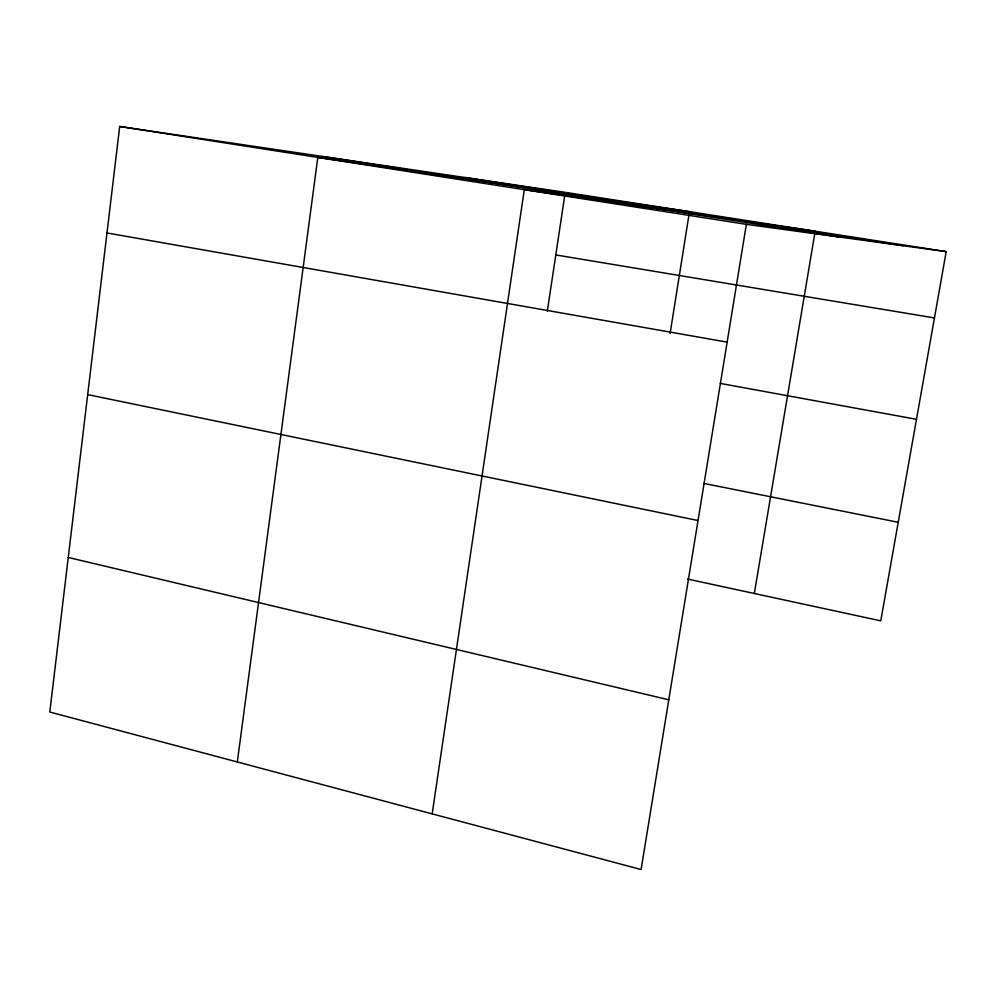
<?xml version="1.0" encoding="UTF-8"?>
<svg xmlns="http://www.w3.org/2000/svg" width="996" height="996" viewBox="0 0 996 996"><rect width="100%" height="100%" fill="white"/><g stroke="black" fill="none" stroke-linecap="round" stroke-linejoin="round"><path stroke-width="1.49" d="M946.2 251.602L565.218 192.34L119.694 126.48L49.8 712.028L641.088 869.52L746.365 224.349L946.2 251.602L880.763 620.844L687.539 579.05M237.322 761.977L317.811 157.418L689.481 211.675L670.109 333.436M432.177 813.881L524.294 189.663L815.176 231.221M547.339 311.163L564.757 195.39M754.321 593.492L814.666 234.247M465.07 177.537L902.862 245.701M322.642 156.484L839.678 237.073M119.694 126.48L746.365 224.349M555.793 254.939L934.447 317.936M106.983 232.964L727.142 342.126M720.32 383.423L916.482 419.316M703.998 483.458L898.23 522.29M87.685 394.615L698.034 520.535M68.251 557.461L668.789 699.79"/></g></svg>
